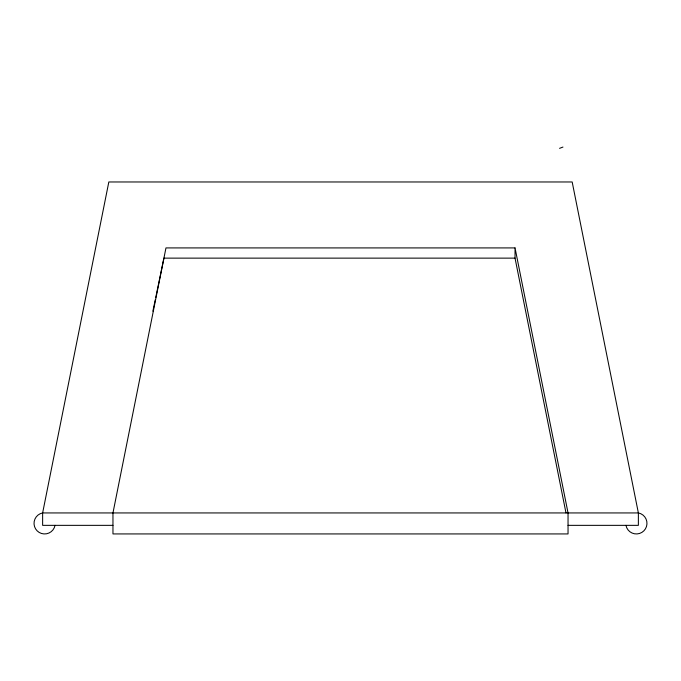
<?xml version="1.0" encoding="UTF-8"?>
<svg xmlns="http://www.w3.org/2000/svg" width="681" height="681" viewBox="0 0 681 681"><rect width="100%" height="100%" fill="white"/><g stroke="black" fill="none" stroke-linecap="round" stroke-linejoin="round"><path stroke-width="1.02" d="M152.884 311.174L155.268 299.734M155.702 297.657L163.925 258.133L515.032 258.133L565.996 512.938M559.561 148.339L562.957 147.07M515.032 247.918L165.968 247.918L112.961 512.938L112.961 533.93L568.039 533.93L568.039 512.938L515.032 247.918L515.032 258.133M112.961 525.349L42.631 525.349L42.631 512.938L108.824 181.972L572.176 181.972L638.369 512.938L638.369 525.349L568.039 525.349M55.042 525.349A10.598 10.598 0 0 1 43.959 533.93A10.598 10.598 0 0 1 34.05 524.021A10.598 10.598 0 0 1 42.631 512.938L638.369 512.938A10.598 10.598 0 0 1 646.95 524.021A10.598 10.598 0 0 1 637.041 533.93A10.598 10.598 0 0 1 625.958 525.349"/></g></svg>
